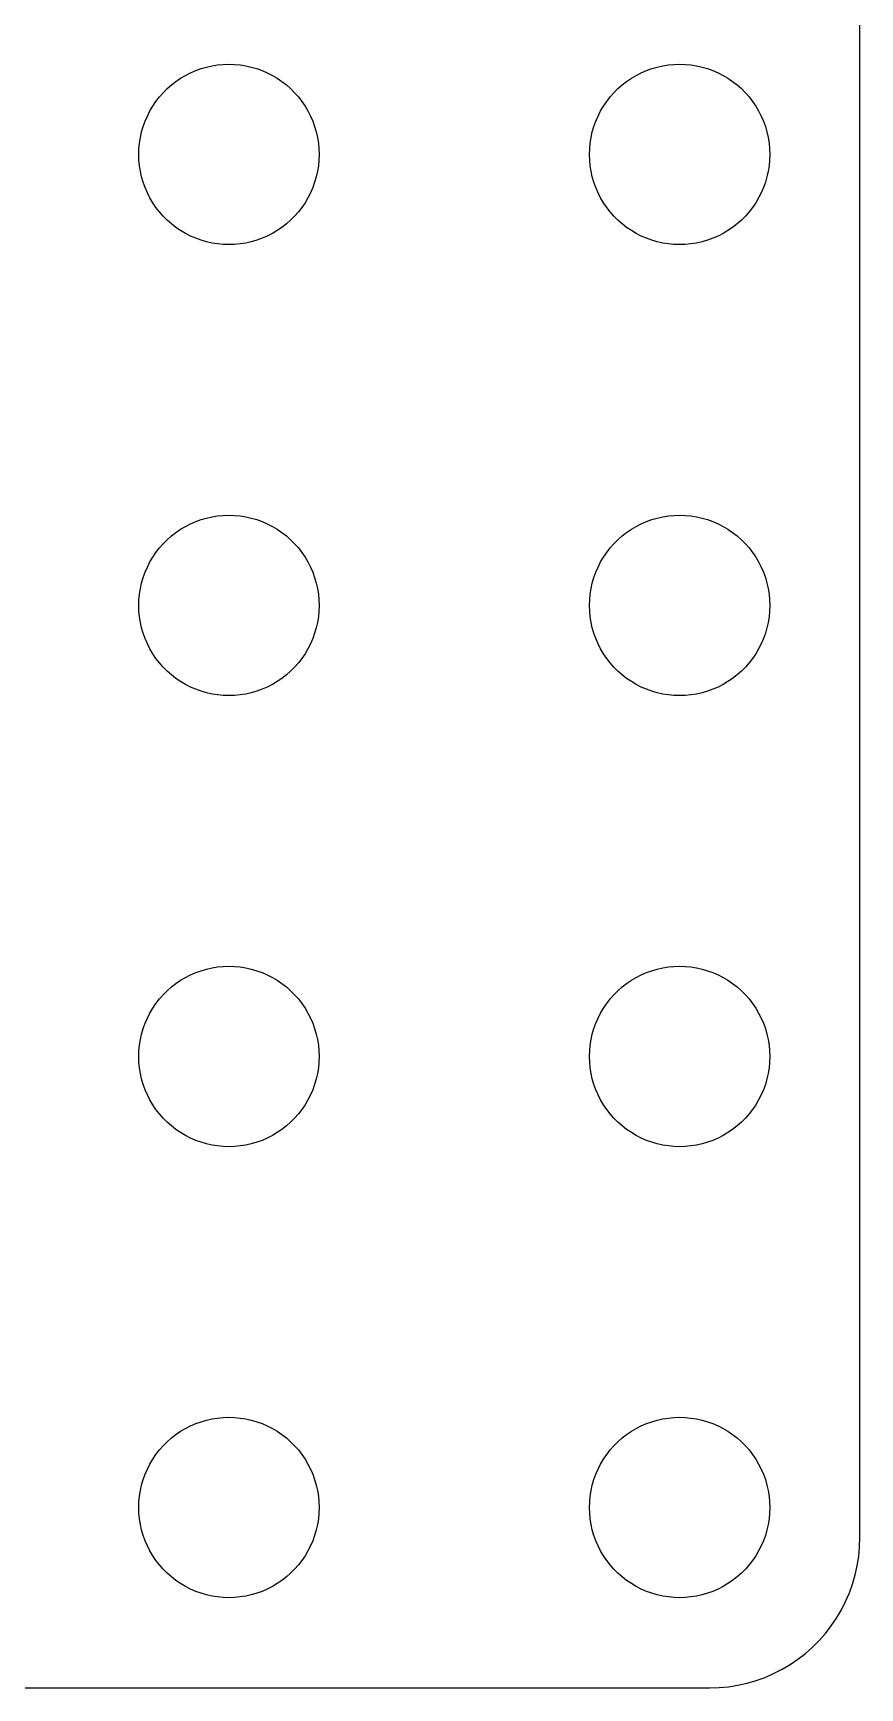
# Model space of a CAD drawing. Header units: metres. Extents: x -104 to 104, y -104 to 104.
# Drawn here: x 76 to 103.5, y -103.5 to -48.5 of the extents above; entities that cross this region are included whole.
import ezdxf

# ---------------------------------------------------------------- set-up
doc = ezdxf.new("R2010")
doc.units = ezdxf.units.M

msp = doc.modelspace()

# ---------------------------------------------------------------- linework, layer by layer
for p, q in [((103.5, -98.5), (103.5, 98.5)), ((81.9379, -49.5531), (82.124, -49.5237)), ((82.124, -49.5237), (82.3116, -49.5059)), ((82.3116, -49.5059), (82.5, -49.5)), ((82.5, -49.5), (82.6884, -49.5059)), ((82.6884, -49.5059), (82.876, -49.5237)), ((82.876, -49.5237), (83.0621, -49.5531)), ((96.9379, -49.5531), (97.124, -49.5237)), ((97.124, -49.5237), (97.3116, -49.5059)), ((97.3116, -49.5059), (97.5, -49.5)), ((97.5, -49.5), (97.6884, -49.5059)), ((97.6884, -49.5059), (97.876, -49.5237)), ((97.876, -49.5237), (98.0621, -49.5531)), ((80.5877, -50.1885), (80.7366, -50.0729)), ((80.7366, -50.0729), (80.8925, -49.967)), ((80.8925, -49.967), (81.0547, -49.8711)), ((81.0547, -49.8711), (81.2227, -49.7855)), ((81.2227, -49.7855), (81.3956, -49.7107)), ((81.3956, -49.7107), (81.573, -49.6468)), ((81.573, -49.6468), (81.7539, -49.5942)), ((81.7539, -49.5942), (81.9379, -49.5531)), ((83.0621, -49.5531), (83.2461, -49.5942)), ((83.2461, -49.5942), (83.427, -49.6468)), ((83.427, -49.6468), (83.6044, -49.7107)), ((83.6044, -49.7107), (83.7773, -49.7855)), ((83.7773, -49.7855), (83.9453, -49.8711)), ((83.9453, -49.8711), (84.1075, -49.967)), ((84.1075, -49.967), (84.2634, -50.0729)), ((84.2634, -50.0729), (84.4123, -50.1885)), ((95.5877, -50.1885), (95.7366, -50.0729)), ((95.7366, -50.0729), (95.8925, -49.967)), ((95.8925, -49.967), (96.0547, -49.8711)), ((96.0547, -49.8711), (96.2227, -49.7855)), ((96.2227, -49.7855), (96.3956, -49.7107)), ((96.3956, -49.7107), (96.573, -49.6468)), ((96.573, -49.6468), (96.7539, -49.5942)), ((96.7539, -49.5942), (96.9379, -49.5531)), ((98.0621, -49.5531), (98.2461, -49.5942)), ((98.2461, -49.5942), (98.427, -49.6468)), ((98.427, -49.6468), (98.6044, -49.7107)), ((98.6044, -49.7107), (98.7773, -49.7855)), ((98.7773, -49.7855), (98.9453, -49.8711)), ((98.9453, -49.8711), (99.1075, -49.967)), ((99.1075, -49.967), (99.2634, -50.0729)), ((99.2634, -50.0729), (99.4123, -50.1885)), ((80.073, -50.7366), (80.1885, -50.5877)), ((80.1885, -50.5877), (80.3131, -50.4464)), ((80.3131, -50.4464), (80.4464, -50.3131)), ((80.4464, -50.3131), (80.5877, -50.1885)), ((84.4123, -50.1885), (84.5536, -50.3131)), ((84.5536, -50.3131), (84.6869, -50.4464)), ((84.6869, -50.4464), (84.8115, -50.5877)), ((84.8115, -50.5877), (84.927, -50.7366)), ((95.073, -50.7366), (95.1885, -50.5877)), ((95.1885, -50.5877), (95.3131, -50.4464)), ((95.3131, -50.4464), (95.4464, -50.3131)), ((95.4464, -50.3131), (95.5877, -50.1885)), ((99.4123, -50.1885), (99.5536, -50.3131)), ((99.5536, -50.3131), (99.6869, -50.4464)), ((99.6869, -50.4464), (99.8115, -50.5877)), ((99.8115, -50.5877), (99.927, -50.7366)), ((79.7855, -51.2227), (79.8711, -51.0547)), ((79.8711, -51.0547), (79.967, -50.8925)), ((79.967, -50.8925), (80.073, -50.7366)), ((84.927, -50.7366), (85.033, -50.8925)), ((85.033, -50.8925), (85.1289, -51.0547)), ((85.1289, -51.0547), (85.2145, -51.2227)), ((94.7855, -51.2227), (94.8711, -51.0547)), ((94.8711, -51.0547), (94.967, -50.8925)), ((94.967, -50.8925), (95.073, -50.7366)), ((99.927, -50.7366), (100.033, -50.8925)), ((100.033, -50.8925), (100.129, -51.0547)), ((100.129, -51.0547), (100.214, -51.2227)), ((79.5943, -51.7539), (79.6468, -51.5729)), ((79.6468, -51.5729), (79.7107, -51.3956)), ((79.7107, -51.3956), (79.7855, -51.2227)), ((85.2145, -51.2227), (85.2893, -51.3956)), ((85.2893, -51.3956), (85.3532, -51.5729)), ((85.3532, -51.5729), (85.4057, -51.7539)), ((94.5943, -51.7539), (94.6468, -51.5729)), ((94.6468, -51.5729), (94.7107, -51.3956)), ((94.7107, -51.3956), (94.7855, -51.2227)), ((100.214, -51.2227), (100.289, -51.3956)), ((100.289, -51.3956), (100.353, -51.5729)), ((100.353, -51.5729), (100.406, -51.7539)), ((79.5059, -52.3116), (79.5237, -52.124)), ((79.5237, -52.124), (79.5531, -51.9379)), ((79.5531, -51.9379), (79.5943, -51.7539)), ((85.4057, -51.7539), (85.4469, -51.9379)), ((85.4469, -51.9379), (85.4763, -52.124)), ((85.4763, -52.124), (85.4941, -52.3116)), ((94.5059, -52.3116), (94.5237, -52.124)), ((94.5237, -52.124), (94.5531, -51.9379)), ((94.5531, -51.9379), (94.5943, -51.7539)), ((100.406, -51.7539), (100.447, -51.9379)), ((100.447, -51.9379), (100.476, -52.124)), ((100.476, -52.124), (100.494, -52.3116)), ((79.5, -52.5), (79.5059, -52.3116)), ((79.5059, -52.6884), (79.5, -52.5)), ((79.5237, -52.876), (79.5059, -52.6884)), ((85.4941, -52.6884), (85.4763, -52.876)), ((85.4941, -52.3116), (85.5, -52.5)), ((85.5, -52.5), (85.4941, -52.6884)), ((94.5, -52.5), (94.5059, -52.3116)), ((94.5059, -52.6884), (94.5, -52.5)), ((94.5237, -52.876), (94.5059, -52.6884)), ((100.494, -52.6884), (100.476, -52.876)), ((100.494, -52.3116), (100.5, -52.5)), ((100.5, -52.5), (100.494, -52.6884)), ((79.5531, -53.0621), (79.5237, -52.876)), ((79.5943, -53.2461), (79.5531, -53.0621)), ((79.6468, -53.427), (79.5943, -53.2461)), ((85.4057, -53.2461), (85.3532, -53.427)), ((85.4469, -53.0621), (85.4057, -53.2461)), ((85.4763, -52.876), (85.4469, -53.0621)), ((94.5531, -53.0621), (94.5237, -52.876)), ((94.5943, -53.2461), (94.5531, -53.0621)), ((94.6468, -53.427), (94.5943, -53.2461)), ((100.406, -53.2461), (100.353, -53.427)), ((100.447, -53.0621), (100.406, -53.2461)), ((100.476, -52.876), (100.447, -53.0621)), ((79.7107, -53.6044), (79.6468, -53.427)), ((79.7855, -53.7773), (79.7107, -53.6044)), ((79.8711, -53.9453), (79.7855, -53.7773)), ((85.2145, -53.7773), (85.1289, -53.9453)), ((85.2893, -53.6044), (85.2145, -53.7773)), ((85.3532, -53.427), (85.2893, -53.6044)), ((94.7107, -53.6044), (94.6468, -53.427)), ((94.7855, -53.7773), (94.7107, -53.6044)), ((94.8711, -53.9453), (94.7855, -53.7773)), ((100.214, -53.7773), (100.129, -53.9453)), ((100.289, -53.6044), (100.214, -53.7773)), ((100.353, -53.427), (100.289, -53.6044)), ((79.967, -54.1075), (79.8711, -53.9453)), ((80.073, -54.2634), (79.967, -54.1075)), ((80.1885, -54.4123), (80.073, -54.2634)), ((80.3131, -54.5536), (80.1885, -54.4123)), ((84.8115, -54.4123), (84.6869, -54.5536)), ((84.927, -54.2634), (84.8115, -54.4123)), ((85.033, -54.1075), (84.927, -54.2634)), ((85.1289, -53.9453), (85.033, -54.1075)), ((94.967, -54.1075), (94.8711, -53.9453)), ((95.073, -54.2634), (94.967, -54.1075)), ((95.1885, -54.4123), (95.073, -54.2634)), ((95.3131, -54.5536), (95.1885, -54.4123)), ((99.8115, -54.4123), (99.6869, -54.5536)), ((99.927, -54.2634), (99.8115, -54.4123)), ((100.033, -54.1075), (99.927, -54.2634)), ((100.129, -53.9453), (100.033, -54.1075)), ((80.4464, -54.6869), (80.3131, -54.5536)), ((80.5877, -54.8115), (80.4464, -54.6869)), ((80.7366, -54.927), (80.5877, -54.8115)), ((80.8925, -55.033), (80.7366, -54.927)), ((81.0547, -55.1289), (80.8925, -55.033)), ((84.1075, -55.033), (83.9453, -55.1289)), ((84.2634, -54.927), (84.1075, -55.033)), ((84.4123, -54.8115), (84.2634, -54.927)), ((84.5536, -54.6869), (84.4123, -54.8115)), ((84.6869, -54.5536), (84.5536, -54.6869)), ((95.4464, -54.6869), (95.3131, -54.5536)), ((95.5877, -54.8115), (95.4464, -54.6869)), ((95.7366, -54.927), (95.5877, -54.8115)), ((95.8925, -55.033), (95.7366, -54.927)), ((96.0547, -55.1289), (95.8925, -55.033)), ((99.1075, -55.033), (98.9453, -55.1289)), ((99.2634, -54.927), (99.1075, -55.033)), ((99.4123, -54.8115), (99.2634, -54.927)), ((99.5536, -54.6869), (99.4123, -54.8115)), ((99.6869, -54.5536), (99.5536, -54.6869)), ((81.2227, -55.2145), (81.0547, -55.1289)), ((81.3956, -55.2893), (81.2227, -55.2145)), ((81.573, -55.3532), (81.3956, -55.2893)), ((81.7539, -55.4057), (81.573, -55.3532)), ((81.9379, -55.4469), (81.7539, -55.4057)), ((82.124, -55.4763), (81.9379, -55.4469)), ((82.3116, -55.4941), (82.124, -55.4763)), ((82.5, -55.5), (82.3116, -55.4941)), ((82.6884, -55.4941), (82.5, -55.5)), ((82.876, -55.4763), (82.6884, -55.4941)), ((83.0621, -55.4469), (82.876, -55.4763)), ((83.2461, -55.4057), (83.0621, -55.4469)), ((83.427, -55.3532), (83.2461, -55.4057)), ((83.6044, -55.2893), (83.427, -55.3532)), ((83.7773, -55.2145), (83.6044, -55.2893)), ((83.9453, -55.1289), (83.7773, -55.2145)), ((96.2227, -55.2145), (96.0547, -55.1289)), ((96.3956, -55.2893), (96.2227, -55.2145)), ((96.573, -55.3532), (96.3956, -55.2893)), ((96.7539, -55.4057), (96.573, -55.3532)), ((96.9379, -55.4469), (96.7539, -55.4057)), ((97.124, -55.4763), (96.9379, -55.4469)), ((97.3116, -55.4941), (97.124, -55.4763)), ((97.5, -55.5), (97.3116, -55.4941)), ((97.6884, -55.4941), (97.5, -55.5)), ((97.876, -55.4763), (97.6884, -55.4941)), ((98.0621, -55.4469), (97.876, -55.4763)), ((98.2461, -55.4057), (98.0621, -55.4469)), ((98.427, -55.3532), (98.2461, -55.4057)), ((98.6044, -55.2893), (98.427, -55.3532)), ((98.7773, -55.2145), (98.6044, -55.2893)), ((98.9453, -55.1289), (98.7773, -55.2145)), ((80.8925, -64.967), (81.0547, -64.8711)), ((81.0547, -64.8711), (81.2227, -64.7855)), ((81.2227, -64.7855), (81.3956, -64.7107)), ((81.3956, -64.7107), (81.573, -64.6468)), ((81.573, -64.6468), (81.7539, -64.5943)), ((81.7539, -64.5943), (81.9379, -64.5531)), ((81.9379, -64.5531), (82.124, -64.5237)), ((82.124, -64.5237), (82.3116, -64.5059)), ((82.3116, -64.5059), (82.5, -64.5)), ((82.5, -64.5), (82.6884, -64.5059)), ((82.6884, -64.5059), (82.876, -64.5237)), ((82.876, -64.5237), (83.0621, -64.5531)), ((83.0621, -64.5531), (83.2461, -64.5943)), ((83.2461, -64.5943), (83.427, -64.6468)), ((83.427, -64.6468), (83.6044, -64.7107)), ((83.6044, -64.7107), (83.7773, -64.7855)), ((83.7773, -64.7855), (83.9453, -64.8711)), ((83.9453, -64.8711), (84.1075, -64.967)), ((95.8925, -64.967), (96.0547, -64.8711)), ((96.0547, -64.8711), (96.2227, -64.7855)), ((96.2227, -64.7855), (96.3956, -64.7107)), ((96.3956, -64.7107), (96.573, -64.6468)), ((96.573, -64.6468), (96.7539, -64.5943)), ((96.7539, -64.5943), (96.9379, -64.5531)), ((96.9379, -64.5531), (97.124, -64.5237)), ((97.124, -64.5237), (97.3116, -64.5059)), ((97.3116, -64.5059), (97.5, -64.5)), ((97.5, -64.5), (97.6884, -64.5059)), ((97.6884, -64.5059), (97.876, -64.5237)), ((97.876, -64.5237), (98.0621, -64.5531)), ((98.0621, -64.5531), (98.2461, -64.5943)), ((98.2461, -64.5943), (98.427, -64.6468)), ((98.427, -64.6468), (98.6044, -64.7107)), ((98.6044, -64.7107), (98.7773, -64.7855)), ((98.7773, -64.7855), (98.9453, -64.8711)), ((98.9453, -64.8711), (99.1075, -64.967)), ((80.1885, -65.5877), (80.3131, -65.4464)), ((80.3131, -65.4464), (80.4464, -65.3131)), ((80.4464, -65.3131), (80.5877, -65.1885)), ((80.5877, -65.1885), (80.7366, -65.073)), ((80.7366, -65.073), (80.8925, -64.967)), ((84.1075, -64.967), (84.2634, -65.073)), ((84.2634, -65.073), (84.4123, -65.1885)), ((84.4123, -65.1885), (84.5536, -65.3131)), ((84.5536, -65.3131), (84.6869, -65.4464)), ((84.6869, -65.4464), (84.8115, -65.5877)), ((95.1885, -65.5877), (95.3131, -65.4464)), ((95.3131, -65.4464), (95.4464, -65.3131)), ((95.4464, -65.3131), (95.5877, -65.1885)), ((95.5877, -65.1885), (95.7366, -65.073)), ((95.7366, -65.073), (95.8925, -64.967)), ((99.1075, -64.967), (99.2634, -65.073)), ((99.2634, -65.073), (99.4123, -65.1885)), ((99.4123, -65.1885), (99.5536, -65.3131)), ((99.5536, -65.3131), (99.6869, -65.4464)), ((99.6869, -65.4464), (99.8115, -65.5877)), ((79.8711, -66.0547), (79.967, -65.8925)), ((79.967, -65.8925), (80.073, -65.7366)), ((80.073, -65.7366), (80.1885, -65.5877)), ((84.8115, -65.5877), (84.927, -65.7366)), ((84.927, -65.7366), (85.033, -65.8925)), ((85.033, -65.8925), (85.1289, -66.0547)), ((94.8711, -66.0547), (94.967, -65.8925)), ((94.967, -65.8925), (95.073, -65.7366)), ((95.073, -65.7366), (95.1885, -65.5877)), ((99.8115, -65.5877), (99.927, -65.7366)), ((99.927, -65.7366), (100.033, -65.8925)), ((100.033, -65.8925), (100.129, -66.0547)), ((79.5943, -66.7539), (79.6468, -66.573)), ((79.6468, -66.573), (79.7107, -66.3956)), ((79.7107, -66.3956), (79.7855, -66.2227)), ((79.7855, -66.2227), (79.8711, -66.0547)), ((85.1289, -66.0547), (85.2145, -66.2227)), ((85.2145, -66.2227), (85.2893, -66.3956)), ((85.2893, -66.3956), (85.3532, -66.573)), ((85.3532, -66.573), (85.4057, -66.7539)), ((94.5943, -66.7539), (94.6468, -66.573)), ((94.6468, -66.573), (94.7107, -66.3956)), ((94.7107, -66.3956), (94.7855, -66.2227)), ((94.7855, -66.2227), (94.8711, -66.0547)), ((100.129, -66.0547), (100.214, -66.2227)), ((100.214, -66.2227), (100.289, -66.3956)), ((100.289, -66.3956), (100.353, -66.573)), ((100.353, -66.573), (100.406, -66.7539)), ((79.5059, -67.3116), (79.5237, -67.124)), ((79.5237, -67.124), (79.5531, -66.9379)), ((79.5531, -66.9379), (79.5943, -66.7539)), ((85.4057, -66.7539), (85.4469, -66.9379)), ((85.4469, -66.9379), (85.4763, -67.124)), ((85.4763, -67.124), (85.4941, -67.3116)), ((94.5059, -67.3116), (94.5237, -67.124)), ((94.5237, -67.124), (94.5531, -66.9379)), ((94.5531, -66.9379), (94.5943, -66.7539)), ((100.406, -66.7539), (100.447, -66.9379)), ((100.447, -66.9379), (100.476, -67.124)), ((100.476, -67.124), (100.494, -67.3116)), ((79.5, -67.5), (79.5059, -67.3116)), ((79.5059, -67.6884), (79.5, -67.5)), ((79.5237, -67.876), (79.5059, -67.6884)), ((85.4941, -67.6884), (85.4763, -67.876)), ((85.4941, -67.3116), (85.5, -67.5)), ((85.5, -67.5), (85.4941, -67.6884)), ((94.5, -67.5), (94.5059, -67.3116)), ((94.5059, -67.6884), (94.5, -67.5)), ((94.5237, -67.876), (94.5059, -67.6884)), ((100.494, -67.6884), (100.476, -67.876)), ((100.494, -67.3116), (100.5, -67.5)), ((100.5, -67.5), (100.494, -67.6884)), ((79.5531, -68.0621), (79.5237, -67.876)), ((79.5943, -68.2461), (79.5531, -68.0621)), ((85.4469, -68.0621), (85.4057, -68.2461)), ((85.4763, -67.876), (85.4469, -68.0621)), ((94.5531, -68.0621), (94.5237, -67.876)), ((94.5943, -68.2461), (94.5531, -68.0621)), ((100.447, -68.0621), (100.406, -68.2461)), ((100.476, -67.876), (100.447, -68.0621)), ((79.6468, -68.427), (79.5943, -68.2461)), ((79.7107, -68.6044), (79.6468, -68.427)), ((79.7855, -68.7773), (79.7107, -68.6044)), ((79.8711, -68.9453), (79.7855, -68.7773)), ((85.2145, -68.7773), (85.1289, -68.9453)), ((85.2893, -68.6044), (85.2145, -68.7773)), ((85.3532, -68.427), (85.2893, -68.6044)), ((85.4057, -68.2461), (85.3532, -68.427)), ((94.6468, -68.427), (94.5943, -68.2461)), ((94.7107, -68.6044), (94.6468, -68.427)), ((94.7855, -68.7773), (94.7107, -68.6044)), ((94.8711, -68.9453), (94.7855, -68.7773)), ((100.214, -68.7773), (100.129, -68.9453)), ((100.289, -68.6044), (100.214, -68.7773)), ((100.353, -68.427), (100.289, -68.6044)), ((100.406, -68.2461), (100.353, -68.427)), ((79.967, -69.1075), (79.8711, -68.9453)), ((80.073, -69.2634), (79.967, -69.1075)), ((80.1885, -69.4123), (80.073, -69.2634)), ((84.927, -69.2634), (84.8115, -69.4123)), ((85.033, -69.1075), (84.927, -69.2634)), ((85.1289, -68.9453), (85.033, -69.1075)), ((94.967, -69.1075), (94.8711, -68.9453)), ((95.073, -69.2634), (94.967, -69.1075)), ((95.1885, -69.4123), (95.073, -69.2634)), ((99.927, -69.2634), (99.8115, -69.4123)), ((100.033, -69.1075), (99.927, -69.2634)), ((100.129, -68.9453), (100.033, -69.1075)), ((80.3131, -69.5536), (80.1885, -69.4123)), ((80.4464, -69.6869), (80.3131, -69.5536)), ((80.5877, -69.8115), (80.4464, -69.6869)), ((80.7366, -69.927), (80.5877, -69.8115)), ((84.4123, -69.8115), (84.2634, -69.927)), ((84.5536, -69.6869), (84.4123, -69.8115)), ((84.6869, -69.5536), (84.5536, -69.6869)), ((84.8115, -69.4123), (84.6869, -69.5536)), ((95.3131, -69.5536), (95.1885, -69.4123)), ((95.4464, -69.6869), (95.3131, -69.5536)), ((95.5877, -69.8115), (95.4464, -69.6869)), ((95.7366, -69.927), (95.5877, -69.8115)), ((99.4123, -69.8115), (99.2634, -69.927)), ((99.5536, -69.6869), (99.4123, -69.8115)), ((99.6869, -69.5536), (99.5536, -69.6869)), ((99.8115, -69.4123), (99.6869, -69.5536)), ((80.8925, -70.033), (80.7366, -69.927)), ((81.0547, -70.1289), (80.8925, -70.033)), ((81.2227, -70.2145), (81.0547, -70.1289)), ((81.3956, -70.2893), (81.2227, -70.2145)), ((81.573, -70.3532), (81.3956, -70.2893)), ((81.7539, -70.4057), (81.573, -70.3532)), ((81.9379, -70.4469), (81.7539, -70.4057)), ((83.2461, -70.4057), (83.0621, -70.4469)), ((83.427, -70.3532), (83.2461, -70.4057)), ((83.6044, -70.2893), (83.427, -70.3532)), ((83.7773, -70.2145), (83.6044, -70.2893)), ((83.9453, -70.1289), (83.7773, -70.2145)), ((84.1075, -70.033), (83.9453, -70.1289)), ((84.2634, -69.927), (84.1075, -70.033)), ((95.8925, -70.033), (95.7366, -69.927)), ((96.0547, -70.1289), (95.8925, -70.033)), ((96.2227, -70.2145), (96.0547, -70.1289)), ((96.3956, -70.2893), (96.2227, -70.2145)), ((96.573, -70.3532), (96.3956, -70.2893)), ((96.7539, -70.4057), (96.573, -70.3532)), ((96.9379, -70.4469), (96.7539, -70.4057)), ((98.2461, -70.4057), (98.0621, -70.4469)), ((98.427, -70.3532), (98.2461, -70.4057)), ((98.6044, -70.2893), (98.427, -70.3532)), ((98.7773, -70.2145), (98.6044, -70.2893)), ((98.9453, -70.1289), (98.7773, -70.2145)), ((99.1075, -70.033), (98.9453, -70.1289)), ((99.2634, -69.927), (99.1075, -70.033)), ((82.124, -70.4763), (81.9379, -70.4469)), ((82.3116, -70.4941), (82.124, -70.4763)), ((82.5, -70.5), (82.3116, -70.4941)), ((82.6884, -70.4941), (82.5, -70.5)), ((82.876, -70.4763), (82.6884, -70.4941)), ((83.0621, -70.4469), (82.876, -70.4763)), ((97.124, -70.4763), (96.9379, -70.4469)), ((97.3116, -70.4941), (97.124, -70.4763)), ((97.5, -70.5), (97.3116, -70.4941)), ((97.6884, -70.4941), (97.5, -70.5)), ((97.876, -70.4763), (97.6884, -70.4941)), ((98.0621, -70.4469), (97.876, -70.4763)), ((81.0547, -79.8711), (81.2227, -79.7855)), ((81.2227, -79.7855), (81.3956, -79.7107)), ((81.3956, -79.7107), (81.573, -79.6468)), ((81.573, -79.6468), (81.7539, -79.5943)), ((81.7539, -79.5943), (81.9379, -79.5531)), ((81.9379, -79.5531), (82.124, -79.5237)), ((82.124, -79.5237), (82.3116, -79.5059)), ((82.3116, -79.5059), (82.5, -79.5)), ((82.5, -79.5), (82.6884, -79.5059)), ((82.6884, -79.5059), (82.876, -79.5237)), ((82.876, -79.5237), (83.0621, -79.5531)), ((83.0621, -79.5531), (83.2461, -79.5943)), ((83.2461, -79.5943), (83.427, -79.6468)), ((83.427, -79.6468), (83.6044, -79.7107)), ((83.6044, -79.7107), (83.7773, -79.7855)), ((83.7773, -79.7855), (83.9453, -79.8711)), ((96.0547, -79.8711), (96.2227, -79.7855)), ((96.2227, -79.7855), (96.3956, -79.7107)), ((96.3956, -79.7107), (96.573, -79.6468)), ((96.573, -79.6468), (96.7539, -79.5943)), ((96.7539, -79.5943), (96.9379, -79.5531)), ((96.9379, -79.5531), (97.124, -79.5237)), ((97.124, -79.5237), (97.3116, -79.5059)), ((97.3116, -79.5059), (97.5, -79.5)), ((97.5, -79.5), (97.6884, -79.5059)), ((97.6884, -79.5059), (97.876, -79.5237)), ((97.876, -79.5237), (98.0621, -79.5531)), ((98.0621, -79.5531), (98.2461, -79.5943)), ((98.2461, -79.5943), (98.427, -79.6468)), ((98.427, -79.6468), (98.6044, -79.7107)), ((98.6044, -79.7107), (98.7773, -79.7855)), ((98.7773, -79.7855), (98.9453, -79.8711)), ((80.3131, -80.4464), (80.4464, -80.3131)), ((80.4464, -80.3131), (80.5877, -80.1885)), ((80.5877, -80.1885), (80.7366, -80.073)), ((80.7366, -80.073), (80.8925, -79.967)), ((80.8925, -79.967), (81.0547, -79.8711)), ((83.9453, -79.8711), (84.1075, -79.967)), ((84.1075, -79.967), (84.2634, -80.073)), ((84.2634, -80.073), (84.4123, -80.1885)), ((84.4123, -80.1885), (84.5536, -80.3131)), ((84.5536, -80.3131), (84.6869, -80.4464)), ((95.3131, -80.4464), (95.4464, -80.3131)), ((95.4464, -80.3131), (95.5877, -80.1885)), ((95.5877, -80.1885), (95.7366, -80.073)), ((95.7366, -80.073), (95.8925, -79.967)), ((95.8925, -79.967), (96.0547, -79.8711)), ((98.9453, -79.8711), (99.1075, -79.967)), ((99.1075, -79.967), (99.2634, -80.073)), ((99.2634, -80.073), (99.4123, -80.1885)), ((99.4123, -80.1885), (99.5536, -80.3131)), ((99.5536, -80.3131), (99.6869, -80.4464)), ((79.8711, -81.0547), (79.967, -80.8925)), ((79.967, -80.8925), (80.073, -80.7366)), ((80.073, -80.7366), (80.1885, -80.5877)), ((80.1885, -80.5877), (80.3131, -80.4464)), ((84.6869, -80.4464), (84.8115, -80.5877)), ((84.8115, -80.5877), (84.927, -80.7366)), ((84.927, -80.7366), (85.033, -80.8925)), ((85.033, -80.8925), (85.1289, -81.0547)), ((94.8711, -81.0547), (94.967, -80.8925)), ((94.967, -80.8925), (95.073, -80.7366)), ((95.073, -80.7366), (95.1885, -80.5877)), ((95.1885, -80.5877), (95.3131, -80.4464)), ((99.6869, -80.4464), (99.8115, -80.5877)), ((99.8115, -80.5877), (99.927, -80.7366)), ((99.927, -80.7366), (100.033, -80.8925)), ((100.033, -80.8925), (100.129, -81.0547)), ((79.6468, -81.573), (79.7107, -81.3956)), ((79.7107, -81.3956), (79.7855, -81.2227)), ((79.7855, -81.2227), (79.8711, -81.0547)), ((85.1289, -81.0547), (85.2145, -81.2227)), ((85.2145, -81.2227), (85.2893, -81.3956)), ((85.2893, -81.3956), (85.3532, -81.573)), ((94.6468, -81.573), (94.7107, -81.3956)), ((94.7107, -81.3956), (94.7855, -81.2227)), ((94.7855, -81.2227), (94.8711, -81.0547)), ((100.129, -81.0547), (100.214, -81.2227)), ((100.214, -81.2227), (100.289, -81.3956)), ((100.289, -81.3956), (100.353, -81.573)), ((79.5237, -82.124), (79.5531, -81.9379)), ((79.5531, -81.9379), (79.5943, -81.7539)), ((79.5943, -81.7539), (79.6468, -81.573)), ((85.3532, -81.573), (85.4057, -81.7539)), ((85.4057, -81.7539), (85.4469, -81.9379)), ((85.4469, -81.9379), (85.4763, -82.124)), ((94.5237, -82.124), (94.5531, -81.9379)), ((94.5531, -81.9379), (94.5943, -81.7539)), ((94.5943, -81.7539), (94.6468, -81.573)), ((100.353, -81.573), (100.406, -81.7539)), ((100.406, -81.7539), (100.447, -81.9379)), ((100.447, -81.9379), (100.476, -82.124)), ((79.5, -82.5), (79.5059, -82.3116)), ((79.5059, -82.6884), (79.5, -82.5)), ((79.5059, -82.3116), (79.5237, -82.124)), ((85.4763, -82.124), (85.4941, -82.3116)), ((85.4941, -82.3116), (85.5, -82.5)), ((85.5, -82.5), (85.4941, -82.6884)), ((94.5, -82.5), (94.5059, -82.3116)), ((94.5059, -82.6884), (94.5, -82.5)), ((94.5059, -82.3116), (94.5237, -82.124)), ((100.476, -82.124), (100.494, -82.3116)), ((100.494, -82.3116), (100.5, -82.5)), ((100.5, -82.5), (100.494, -82.6884)), ((79.5237, -82.876), (79.5059, -82.6884)), ((79.5531, -83.0621), (79.5237, -82.876)), ((79.5943, -83.2461), (79.5531, -83.0621)), ((85.4469, -83.0621), (85.4057, -83.2461)), ((85.4763, -82.876), (85.4469, -83.0621)), ((85.4941, -82.6884), (85.4763, -82.876)), ((94.5237, -82.876), (94.5059, -82.6884)), ((94.5531, -83.0621), (94.5237, -82.876)), ((94.5943, -83.2461), (94.5531, -83.0621)), ((100.447, -83.0621), (100.406, -83.2461)), ((100.476, -82.876), (100.447, -83.0621)), ((100.494, -82.6884), (100.476, -82.876)), ((79.6468, -83.427), (79.5943, -83.2461)), ((79.7107, -83.6044), (79.6468, -83.427)), ((79.7855, -83.7773), (79.7107, -83.6044)), ((85.2893, -83.6044), (85.2145, -83.7773)), ((85.3532, -83.427), (85.2893, -83.6044)), ((85.4057, -83.2461), (85.3532, -83.427)), ((94.6468, -83.427), (94.5943, -83.2461)), ((94.7107, -83.6044), (94.6468, -83.427)), ((94.7855, -83.7773), (94.7107, -83.6044)), ((100.289, -83.6044), (100.214, -83.7773)), ((100.353, -83.427), (100.289, -83.6044)), ((100.406, -83.2461), (100.353, -83.427)), ((79.8711, -83.9453), (79.7855, -83.7773)), ((79.967, -84.1075), (79.8711, -83.9453)), ((80.073, -84.2634), (79.967, -84.1075)), ((85.033, -84.1075), (84.927, -84.2634)), ((85.1289, -83.9453), (85.033, -84.1075)), ((85.2145, -83.7773), (85.1289, -83.9453)), ((94.8711, -83.9453), (94.7855, -83.7773)), ((94.967, -84.1075), (94.8711, -83.9453)), ((95.073, -84.2634), (94.967, -84.1075)), ((100.033, -84.1075), (99.927, -84.2634)), ((100.129, -83.9453), (100.033, -84.1075)), ((100.214, -83.7773), (100.129, -83.9453)), ((80.1885, -84.4123), (80.073, -84.2634)), ((80.3131, -84.5536), (80.1885, -84.4123)), ((80.4464, -84.6869), (80.3131, -84.5536)), ((80.5877, -84.8115), (80.4464, -84.6869)), ((84.5536, -84.6869), (84.4123, -84.8115)), ((84.6869, -84.5536), (84.5536, -84.6869)), ((84.8115, -84.4123), (84.6869, -84.5536)), ((84.927, -84.2634), (84.8115, -84.4123)), ((95.1885, -84.4123), (95.073, -84.2634)), ((95.3131, -84.5536), (95.1885, -84.4123)), ((95.4464, -84.6869), (95.3131, -84.5536)), ((95.5877, -84.8115), (95.4464, -84.6869)), ((99.5536, -84.6869), (99.4123, -84.8115)), ((99.6869, -84.5536), (99.5536, -84.6869)), ((99.8115, -84.4123), (99.6869, -84.5536)), ((99.927, -84.2634), (99.8115, -84.4123)), ((80.7366, -84.927), (80.5877, -84.8115)), ((80.8925, -85.033), (80.7366, -84.927)), ((81.0547, -85.1289), (80.8925, -85.033)), ((81.2227, -85.2145), (81.0547, -85.1289)), ((81.3956, -85.2893), (81.2227, -85.2145)), ((81.573, -85.3532), (81.3956, -85.2893)), ((83.6044, -85.2893), (83.427, -85.3532)), ((83.7773, -85.2145), (83.6044, -85.2893)), ((83.9453, -85.1289), (83.7773, -85.2145)), ((84.1075, -85.033), (83.9453, -85.1289)), ((84.2634, -84.927), (84.1075, -85.033)), ((84.4123, -84.8115), (84.2634, -84.927)), ((95.7366, -84.927), (95.5877, -84.8115)), ((95.8925, -85.033), (95.7366, -84.927)), ((96.0547, -85.1289), (95.8925, -85.033)), ((96.2227, -85.2145), (96.0547, -85.1289)), ((96.3956, -85.2893), (96.2227, -85.2145)), ((96.573, -85.3532), (96.3956, -85.2893)), ((98.6044, -85.2893), (98.427, -85.3532)), ((98.7773, -85.2145), (98.6044, -85.2893)), ((98.9453, -85.1289), (98.7773, -85.2145)), ((99.1075, -85.033), (98.9453, -85.1289)), ((99.2634, -84.927), (99.1075, -85.033)), ((99.4123, -84.8115), (99.2634, -84.927)), ((81.7539, -85.4057), (81.573, -85.3532)), ((81.9379, -85.4469), (81.7539, -85.4057)), ((82.124, -85.4763), (81.9379, -85.4469)), ((82.3116, -85.4941), (82.124, -85.4763)), ((82.5, -85.5), (82.3116, -85.4941)), ((82.6884, -85.4941), (82.5, -85.5)), ((82.876, -85.4763), (82.6884, -85.4941)), ((83.0621, -85.4469), (82.876, -85.4763)), ((83.2461, -85.4057), (83.0621, -85.4469)), ((83.427, -85.3532), (83.2461, -85.4057)), ((96.7539, -85.4057), (96.573, -85.3532)), ((96.9379, -85.4469), (96.7539, -85.4057)), ((97.124, -85.4763), (96.9379, -85.4469)), ((97.3116, -85.4941), (97.124, -85.4763)), ((97.5, -85.5), (97.3116, -85.4941)), ((97.6884, -85.4941), (97.5, -85.5)), ((97.876, -85.4763), (97.6884, -85.4941)), ((98.0621, -85.4469), (97.876, -85.4763)), ((98.2461, -85.4057), (98.0621, -85.4469)), ((98.427, -85.3532), (98.2461, -85.4057)), ((81.3956, -94.7107), (81.573, -94.6468)), ((81.573, -94.6468), (81.7539, -94.5943)), ((81.7539, -94.5943), (81.9379, -94.5531)), ((81.9379, -94.5531), (82.124, -94.5237)), ((82.124, -94.5237), (82.3116, -94.5059)), ((82.3116, -94.5059), (82.5, -94.5)), ((82.5, -94.5), (82.6884, -94.5059)), ((82.6884, -94.5059), (82.876, -94.5237)), ((82.876, -94.5237), (83.0621, -94.5531)), ((83.0621, -94.5531), (83.2461, -94.5943)), ((83.2461, -94.5943), (83.427, -94.6468)), ((83.427, -94.6468), (83.6044, -94.7107)), ((96.3956, -94.7107), (96.573, -94.6468)), ((96.573, -94.6468), (96.7539, -94.5943)), ((96.7539, -94.5943), (96.9379, -94.5531)), ((96.9379, -94.5531), (97.124, -94.5237)), ((97.124, -94.5237), (97.3116, -94.5059)), ((97.3116, -94.5059), (97.5, -94.5)), ((97.5, -94.5), (97.6884, -94.5059)), ((97.6884, -94.5059), (97.876, -94.5237)), ((97.876, -94.5237), (98.0621, -94.5531)), ((98.0621, -94.5531), (98.2461, -94.5943)), ((98.2461, -94.5943), (98.427, -94.6468)), ((98.427, -94.6468), (98.6044, -94.7107)), ((80.4464, -95.3131), (80.5877, -95.1885)), ((80.5877, -95.1885), (80.7366, -95.073)), ((80.7366, -95.073), (80.8925, -94.967)), ((80.8925, -94.967), (81.0547, -94.8711)), ((81.0547, -94.8711), (81.2227, -94.7855)), ((81.2227, -94.7855), (81.3956, -94.7107)), ((83.6044, -94.7107), (83.7773, -94.7855)), ((83.7773, -94.7855), (83.9453, -94.8711)), ((83.9453, -94.8711), (84.1075, -94.967)), ((84.1075, -94.967), (84.2634, -95.073)), ((84.2634, -95.073), (84.4123, -95.1885)), ((84.4123, -95.1885), (84.5536, -95.3131)), ((95.4464, -95.3131), (95.5877, -95.1885)), ((95.5877, -95.1885), (95.7366, -95.073)), ((95.7366, -95.073), (95.8925, -94.967)), ((95.8925, -94.967), (96.0547, -94.8711)), ((96.0547, -94.8711), (96.2227, -94.7855)), ((96.2227, -94.7855), (96.3956, -94.7107)), ((98.6044, -94.7107), (98.7773, -94.7855)), ((98.7773, -94.7855), (98.9453, -94.8711)), ((98.9453, -94.8711), (99.1075, -94.967)), ((99.1075, -94.967), (99.2634, -95.073)), ((99.2634, -95.073), (99.4123, -95.1885)), ((99.4123, -95.1885), (99.5536, -95.3131)), ((79.967, -95.8925), (80.073, -95.7366)), ((80.073, -95.7366), (80.1885, -95.5877)), ((80.1885, -95.5877), (80.3131, -95.4464)), ((80.3131, -95.4464), (80.4464, -95.3131)), ((84.5536, -95.3131), (84.6869, -95.4464)), ((84.6869, -95.4464), (84.8115, -95.5877)), ((84.8115, -95.5877), (84.927, -95.7366)), ((84.927, -95.7366), (85.033, -95.8925)), ((94.967, -95.8925), (95.073, -95.7366)), ((95.073, -95.7366), (95.1885, -95.5877)), ((95.1885, -95.5877), (95.3131, -95.4464)), ((95.3131, -95.4464), (95.4464, -95.3131)), ((99.5536, -95.3131), (99.6869, -95.4464)), ((99.6869, -95.4464), (99.8115, -95.5877)), ((99.8115, -95.5877), (99.927, -95.7366)), ((99.927, -95.7366), (100.033, -95.8925)), ((79.7107, -96.3956), (79.7855, -96.2227)), ((79.7855, -96.2227), (79.8711, -96.0547)), ((79.8711, -96.0547), (79.967, -95.8925)), ((85.033, -95.8925), (85.1289, -96.0547)), ((85.1289, -96.0547), (85.2145, -96.2227)), ((85.2145, -96.2227), (85.2893, -96.3956)), ((94.7107, -96.3956), (94.7855, -96.2227)), ((94.7855, -96.2227), (94.8711, -96.0547)), ((94.8711, -96.0547), (94.967, -95.8925)), ((100.033, -95.8925), (100.129, -96.0547)), ((100.129, -96.0547), (100.214, -96.2227)), ((100.214, -96.2227), (100.289, -96.3956)), ((79.5531, -96.9379), (79.5943, -96.7539)), ((79.5943, -96.7539), (79.6468, -96.573)), ((79.6468, -96.573), (79.7107, -96.3956)), ((85.2893, -96.3956), (85.3532, -96.573)), ((85.3532, -96.573), (85.4057, -96.7539)), ((85.4057, -96.7539), (85.4469, -96.9379)), ((94.5531, -96.9379), (94.5943, -96.7539)), ((94.5943, -96.7539), (94.6468, -96.573)), ((94.6468, -96.573), (94.7107, -96.3956)), ((100.289, -96.3956), (100.353, -96.573)), ((100.353, -96.573), (100.406, -96.7539)), ((100.406, -96.7539), (100.447, -96.9379)), ((79.5, -97.5), (79.5059, -97.3116)), ((79.5059, -97.3116), (79.5237, -97.124)), ((79.5237, -97.124), (79.5531, -96.9379)), ((85.4469, -96.9379), (85.4763, -97.124)), ((85.4763, -97.124), (85.4941, -97.3116)), ((85.4941, -97.3116), (85.5, -97.5)), ((94.5, -97.5), (94.5059, -97.3116)), ((94.5059, -97.3116), (94.5237, -97.124)), ((94.5237, -97.124), (94.5531, -96.9379)), ((100.447, -96.9379), (100.476, -97.124)), ((100.476, -97.124), (100.494, -97.3116)), ((100.494, -97.3116), (100.5, -97.5)), ((79.5059, -97.6884), (79.5, -97.5)), ((79.5237, -97.876), (79.5059, -97.6884)), ((79.5531, -98.0621), (79.5237, -97.876)), ((85.4763, -97.876), (85.4469, -98.0621)), ((85.4941, -97.6884), (85.4763, -97.876)), ((85.5, -97.5), (85.4941, -97.6884)), ((94.5059, -97.6884), (94.5, -97.5)), ((94.5237, -97.876), (94.5059, -97.6884)), ((94.5531, -98.0621), (94.5237, -97.876)), ((100.476, -97.876), (100.447, -98.0621)), ((100.494, -97.6884), (100.476, -97.876)), ((100.5, -97.5), (100.494, -97.6884)), ((79.5943, -98.2461), (79.5531, -98.0621)), ((79.6468, -98.427), (79.5943, -98.2461)), ((79.7107, -98.6044), (79.6468, -98.427)), ((85.3532, -98.427), (85.2893, -98.6044)), ((85.4057, -98.2461), (85.3532, -98.427)), ((85.4469, -98.0621), (85.4057, -98.2461)), ((94.5943, -98.2461), (94.5531, -98.0621)), ((94.6468, -98.427), (94.5943, -98.2461)), ((94.7107, -98.6044), (94.6468, -98.427)), ((100.353, -98.427), (100.289, -98.6044)), ((100.406, -98.2461), (100.353, -98.427)), ((100.447, -98.0621), (100.406, -98.2461)), ((103.49, -98.8139), (103.5, -98.5)), ((79.7855, -98.7773), (79.7107, -98.6044)), ((79.8711, -98.9453), (79.7855, -98.7773)), ((79.967, -99.1075), (79.8711, -98.9453)), ((85.1289, -98.9453), (85.033, -99.1075)), ((85.2145, -98.7773), (85.1289, -98.9453)), ((85.2893, -98.6044), (85.2145, -98.7773)), ((94.7855, -98.7773), (94.7107, -98.6044)), ((94.8711, -98.9453), (94.7855, -98.7773)), ((94.967, -99.1075), (94.8711, -98.9453)), ((100.129, -98.9453), (100.033, -99.1075)), ((100.214, -98.7773), (100.129, -98.9453)), ((100.289, -98.6044), (100.214, -98.7773)), ((103.461, -99.1267), (103.49, -98.8139)), ((80.073, -99.2634), (79.967, -99.1075)), ((80.1885, -99.4123), (80.073, -99.2634)), ((80.3131, -99.5536), (80.1885, -99.4123)), ((80.4464, -99.6869), (80.3131, -99.5536)), ((84.6869, -99.5536), (84.5536, -99.6869)), ((84.8115, -99.4123), (84.6869, -99.5536)), ((84.927, -99.2634), (84.8115, -99.4123)), ((85.033, -99.1075), (84.927, -99.2634)), ((95.073, -99.2634), (94.967, -99.1075)), ((95.1885, -99.4123), (95.073, -99.2634)), ((95.3131, -99.5536), (95.1885, -99.4123)), ((95.4464, -99.6869), (95.3131, -99.5536)), ((99.6869, -99.5536), (99.5536, -99.6869)), ((99.8115, -99.4123), (99.6869, -99.5536)), ((99.927, -99.2634), (99.8115, -99.4123)), ((100.033, -99.1075), (99.927, -99.2634)), ((103.343, -99.7435), (103.411, -99.4369)), ((103.411, -99.4369), (103.461, -99.1267)), ((80.5877, -99.8115), (80.4464, -99.6869)), ((80.7366, -99.927), (80.5877, -99.8115)), ((80.8925, -100.033), (80.7366, -99.927)), ((81.0547, -100.129), (80.8925, -100.033)), ((81.2227, -100.214), (81.0547, -100.129)), ((83.9453, -100.129), (83.7773, -100.214)), ((84.1075, -100.033), (83.9453, -100.129)), ((84.2634, -99.927), (84.1075, -100.033)), ((84.4123, -99.8115), (84.2634, -99.927)), ((84.5536, -99.6869), (84.4123, -99.8115)), ((95.5877, -99.8115), (95.4464, -99.6869)), ((95.7366, -99.927), (95.5877, -99.8115)), ((95.8925, -100.033), (95.7366, -99.927)), ((96.0547, -100.129), (95.8925, -100.033)), ((96.2227, -100.214), (96.0547, -100.129)), ((98.9453, -100.129), (98.7773, -100.214)), ((99.1075, -100.033), (98.9453, -100.129)), ((99.2634, -99.927), (99.1075, -100.033)), ((99.4123, -99.8115), (99.2634, -99.927)), ((99.5536, -99.6869), (99.4123, -99.8115)), ((103.149, -100.341), (103.255, -100.045)), ((103.255, -100.045), (103.343, -99.7435)), ((81.3956, -100.289), (81.2227, -100.214)), ((81.573, -100.353), (81.3956, -100.289)), ((81.7539, -100.406), (81.573, -100.353)), ((81.9379, -100.447), (81.7539, -100.406)), ((82.124, -100.476), (81.9379, -100.447)), ((82.3116, -100.494), (82.124, -100.476)), ((82.5, -100.5), (82.3116, -100.494)), ((82.6884, -100.494), (82.5, -100.5)), ((82.876, -100.476), (82.6884, -100.494)), ((83.0621, -100.447), (82.876, -100.476)), ((83.2461, -100.406), (83.0621, -100.447)), ((83.427, -100.353), (83.2461, -100.406)), ((83.6044, -100.289), (83.427, -100.353)), ((83.7773, -100.214), (83.6044, -100.289)), ((96.3956, -100.289), (96.2227, -100.214)), ((96.573, -100.353), (96.3956, -100.289)), ((96.7539, -100.406), (96.573, -100.353)), ((96.9379, -100.447), (96.7539, -100.406)), ((97.124, -100.476), (96.9379, -100.447)), ((97.3116, -100.494), (97.124, -100.476)), ((97.5, -100.5), (97.3116, -100.494)), ((97.6884, -100.494), (97.5, -100.5)), ((97.876, -100.476), (97.6884, -100.494)), ((98.0621, -100.447), (97.876, -100.476)), ((98.2461, -100.406), (98.0621, -100.447)), ((98.427, -100.353), (98.2461, -100.406)), ((98.6044, -100.289), (98.427, -100.353)), ((98.7773, -100.214), (98.6044, -100.289)), ((102.882, -100.909), (103.024, -100.629)), ((103.024, -100.629), (103.149, -100.341)), ((102.545, -101.439), (102.722, -101.179)), ((102.722, -101.179), (102.882, -100.909)), ((102.145, -101.923), (102.353, -101.687)), ((102.353, -101.687), (102.545, -101.439)), ((101.439, -102.545), (101.687, -102.353)), ((101.687, -102.353), (101.923, -102.145)), ((101.923, -102.145), (102.145, -101.923)), ((100.629, -103.024), (100.909, -102.882)), ((100.909, -102.882), (101.179, -102.722)), ((101.179, -102.722), (101.439, -102.545)), ((98.8139, -103.49), (99.1267, -103.461)), ((99.1267, -103.461), (99.4369, -103.411)), ((99.4369, -103.411), (99.7435, -103.343)), ((99.7435, -103.343), (100.045, -103.255)), ((100.045, -103.255), (100.341, -103.149)), ((100.341, -103.149), (100.629, -103.024)), ((-98.5, -103.5), (98.5, -103.5)), ((98.5, -103.5), (98.8139, -103.49))]:
    msp.add_line(p, q)

doc.saveas('drawing.dxf')
